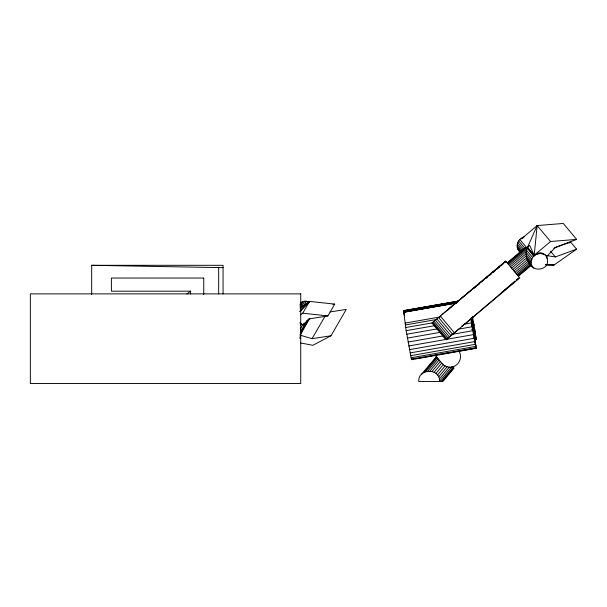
<?xml version="1.0" encoding="UTF-8"?>
<svg xmlns="http://www.w3.org/2000/svg" width="607" height="607" viewBox="0 0 607 607"><rect width="100%" height="100%" fill="white"/><g stroke="black" fill="none" stroke-linecap="round" stroke-linejoin="round"><path stroke-width="0.91" d="M532.711 267.08C526.739 262.596 524.896 254.819 526.975 248.051L527.68 247.459L534.19 255.221L540.283 253.369L544.965 254.735C542.043 251.92 537.089 252.747 534.19 255.221C520.48 274.098 555.716 273.309 545.776 255.403L546.125 255.82L544.616 254.318M471.54 329.328L473.392 329.009L476.222 348.327L411.523 359.67L411.432 358.289M411.523 359.67L406.151 330.671L403.784 312.097L456.456 302.863M448.679 309.084L447.564 309.942L448.679 309.084L448.619 309.76L448.277 309.35L505.752 261.192L431.956 323.038L446.031 339.814L519.789 277.923L505.714 261.147M546.99 257.156L546.604 256.678L555.42 247.315L576.65 239.401L563.281 223.459L537.172 225.561L534.19 255.221L529.683 245.425L507.877 263.726M520.449 252.474C514.319 248.013 517.452 238.164 524.478 236.829M576.65 239.401L550.541 241.503L537.172 225.561L527.506 247.254L524.144 248.604L507.156 262.861M300.078 334.95L308.432 319.138M300.002 304.403C301.474 300.548 306.505 300.662 309.669 302.134M300.063 305.207L301.914 302.02M299.949 307.043L303.181 301.467M300.503 308.364L304.661 301.193M303.508 305.996L306.277 301.216M306.588 303.925L307.977 301.535M300.427 314.79L302.726 313.182L309.555 301.398L334.73 304.13L327.901 315.913L309.046 318.933L302.787 325.337L299.843 322.734M300.389 325.398L301.315 323.804M300.268 329.032L302.574 325.048M302.787 325.337L304.153 322.977M300.374 331.923L306.99 320.511M309.775 318.387L300.055 335.147L312.044 338.683L330.974 335.785L346.233 309.449L330.011 311.93M299.995 337.188L300.397 336.498L299.987 338.531M312.044 338.683L324.995 316.338M522.088 250.828L522.9 249.652M421.645 374.223L436.327 356.719M436.623 357.075L423.511 372.706L425.522 371.696L437.207 357.773M427.669 371.15L438.049 358.775M429.87 371.067L439.119 360.05M432.04 371.438L440.363 361.529M434.081 372.258L441.721 363.153C444.233 366.309 448.634 367.925 452.556 366.818L454.074 368.092L442.822 381.5L418.724 381.5C417.995 367.979 440.371 367.979 439.635 381.5M435.902 373.487L443.254 364.724M437.427 375.073L445.075 365.953M438.588 376.939L447.116 366.78M439.339 379.011L449.279 367.159M439.635 381.196L451.471 367.083C458.308 366.309 462.64 358.16 459.461 352.068M441.061 381.5L453.042 367.22M442.23 381.5L453.725 367.796M299.873 311.679L309.555 301.398L300.435 307.81M299.919 311.209L309.555 301.398L300.192 308.758M515.138 281.178L462.716 325.815L462.003 325.709L462.352 326.118M516.572 279.956L518.727 278.12L516.572 279.918M435.371 320.177L449.446 336.953L457.982 329.783M521.193 238.316L521.55 238.733L537.172 225.561M550.541 241.503L534.919 254.667L535.268 255.084L533.864 256.26L526.975 248.051M474.469 288.067L475.903 286.861M478.058 285.055L479.492 283.848M482.368 281.443L483.802 280.237M485.957 278.431L487.391 277.224M489.546 275.411L491.7 273.605M493.134 272.399L495.289 270.593M496.731 269.387L499.599 266.981M501.033 265.775L503.188 263.969M504.622 262.763L506.063 261.556M507.399 263.15L525.806 247.709M508.567 264.546L526.975 249.105M509.448 265.593L526.428 251.336M510.464 266.807L526.208 253.597M511.587 268.142L526.269 255.813M512.756 269.531L526.61 257.907M513.924 270.927L527.21 259.781M515.047 272.262L528.037 261.367M516.064 273.476L529.054 262.581L530.222 263.377L516.936 274.523M517.627 275.343L530.791 264.295M518.112 275.912L531.398 264.766M518.355 276.208L531.793 264.933M501.496 292.574L515.138 281.124M442.04 314.578L505.752 261.192M186.857 293.985L190.613 291.185L190.613 294.016M569.116 243.096L570.618 242.034L576.604 249.166L554.039 265.031L545.67 264.895M521.55 238.733L523.128 237.83L522.779 237.413M330.974 335.785L312.878 345.292L300.268 342.902M553.789 248.195L570.618 242.034M547.233 255.691L555.337 256.943L576.604 249.166M403.784 310.685L458.323 301.08L403.776 310.602L403.996 312.112M403.807 310.89L458.331 301.33M403.852 311.209L458.376 301.649M403.921 311.619L457.519 302.218M403.784 312.097L456.676 302.878M403.799 312.309L456.472 303.068M404.998 323.114L440.113 316.96M405.256 324.988L437.601 319.312M405.651 327.545L432.45 322.841M406.151 330.671L434.802 325.648M471.502 321.877L473.346 321.551L475.311 332.894M406.743 334.237L437.245 328.895M464.044 324.191L471.442 322.894L470.842 319.328M472.109 325.428L473.961 325.102M407.403 338.091L440.674 332.257M458.232 329.176L472.094 326.748L471.442 322.894M408.094 342.06L443.216 335.899M451.532 334.442L472.785 330.716L471.487 322.878M408.792 345.967L473.483 334.616L472.716 329.98M409.467 349.64L474.158 338.296L474.773 341.582L410.082 352.925M474.014 338.653L475.858 338.327L476.245 339.685L474.522 328.448M410.62 355.679L475.311 344.336L476.222 348.327M411.053 357.773L475.744 346.43M411.356 359.124L476.047 347.781M411.554 359.39L413.397 359.063M415.249 358.745L417.092 358.418M418.944 358.092L423.565 357.28M425.416 356.962L427.26 356.635M429.111 356.309L437.427 354.852M439.278 354.526L441.122 354.2M442.973 353.881L451.289 352.424M453.141 352.098L476.245 348.046M332.932 304.418L334.73 304.13M91.68 294.554L91.68 265.305L223.065 265.305L223.065 293.925M91.68 265.305L223.065 267.649M203.755 294.562L203.755 278.446L203.353 278.044L111.392 278.044L111.392 291.185L190.613 291.185M203.755 278.446L203.353 278.044M545.61 264.766L554.039 265.031L552.218 264.902M545.83 264.432L549.479 264.698M302.726 313.182L327.901 315.913M518.636 250.312L519.797 251.397M528.469 262.034L529.054 262.581M550.557 251.237L555.337 256.943M543.212 253.529L543.561 253.946M546.361 257.277L547.529 258.673M541.626 253.066L541.983 253.483M539.934 252.952L540.283 253.369M538.197 253.187L538.553 253.605M536.505 253.772L536.854 254.189M519.789 239.492L526.686 247.702M518.628 240.896L524.85 248.301M526.489 250.259L532.703 257.664M517.763 242.466L523.424 249.211M526.178 252.489L531.838 259.235M517.232 244.128L522.407 250.296M526.125 254.735L531.307 260.904M517.05 245.82L521.83 251.518M526.345 256.898L531.125 262.596M517.232 247.459L521.155 252.133M526.823 258.893L531.307 264.235M517.763 248.976L520.449 252.178M527.544 260.631L533.872 268.165M440.303 316.042L454.393 332.833M438.558 317.499L452.632 334.275M436.888 318.903L450.963 335.679M434.066 321.27L448.141 338.046M433.034 322.135L447.109 338.911M432.321 322.734L446.395 339.503M435.211 355.383L441.957 363.434M527.68 247.459L533.864 256.26M475.509 336.384L475.858 337.613L475.402 333.956M475.858 338.327L473.764 328.433M403.807 312.18L403.996 313.113M474.909 334.275L472.944 324.176M475.008 342.363L475.835 345.998L474.644 336.953M475.311 344.336L473.961 336.877M473.528 327.484L472.451 321.505M473.346 333.531L474.158 338.296M404.087 313.607L404.399 315.337M472.512 316.513L472.785 318.045M471.685 317.469L472.496 321.968M404.399 314.426L404.194 313.25M472.716 317.947L474.158 325.921M471.472 317.833L473.043 326.695M472.451 323.44L474.583 336.27M470.721 318.212L470.949 319.631M440.765 315.648L440.765 316.596M218.679 267.649L218.679 293.925M300.731 293.871L30.35 293.871L30.35 383.541L300.731 383.541L300.731 293.871"/></g></svg>
